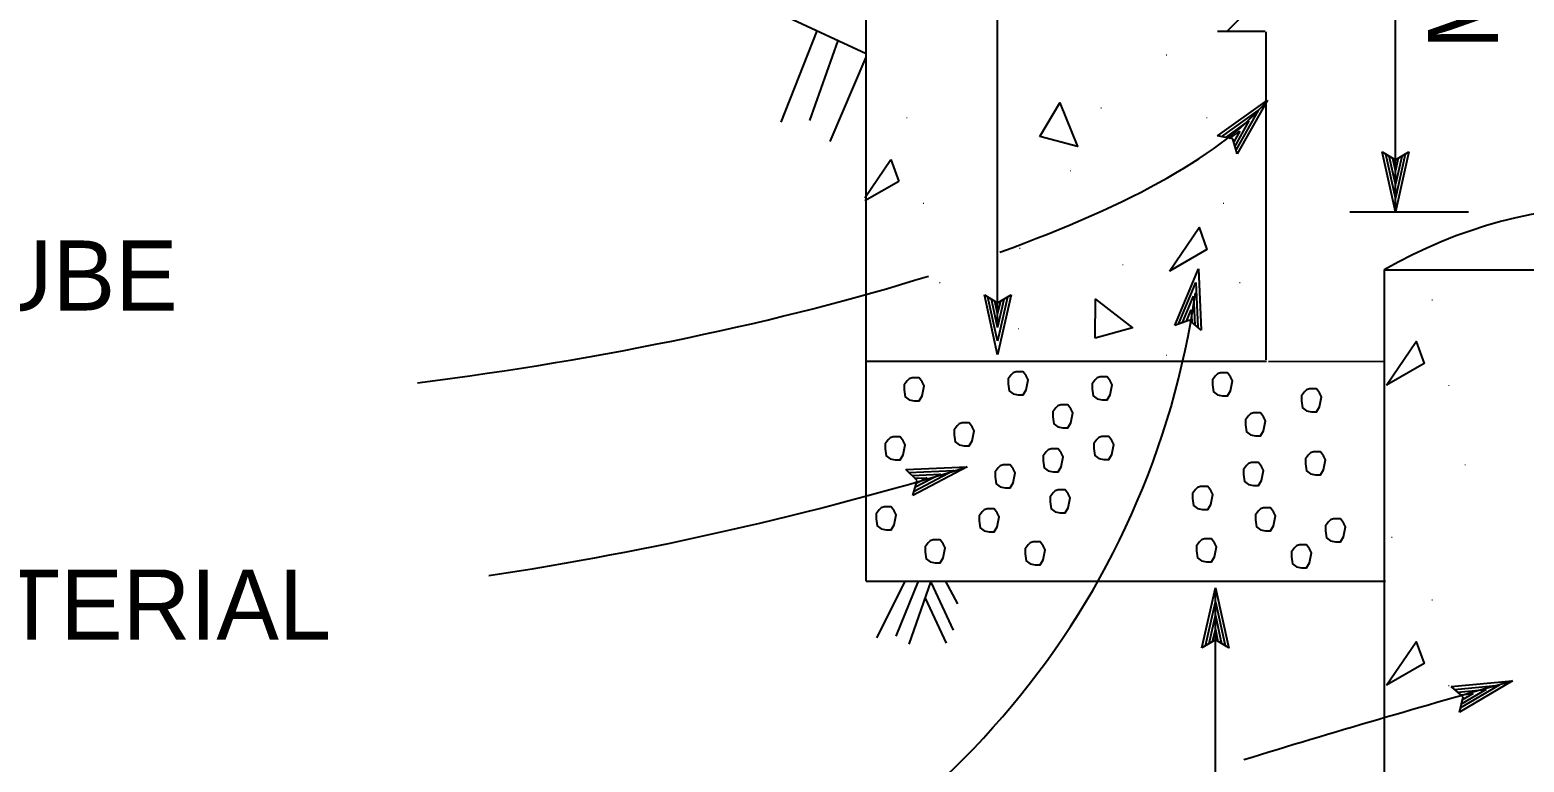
# Model space of a CAD drawing. Extents: x -894 to 866, y -476 to 714.
# Drawn here: x -557.2 to -407.8, y -206 to -132.8 of the extents above; entities that cross this region are included whole.
import ezdxf

# ---------------------------------------------------------------- set-up
doc = ezdxf.new("R2010")
doc.units = 0
for name, color, linetype in [('56 Stage 3 Anno', 7, 'Continuous'), ('57 Undefined', 7, 'Continuous'), ('59 Sndwall Anno', 7, 'Continuous'), ('60 Nongeo Data', 7, 'Continuous')]:
    doc.layers.add(name, color=color, linetype=linetype)

msp = doc.modelspace()

# ---------------------------------------------------------------- linework, layer by layer
at = {"layer": '56 Stage 3 Anno'}
for p, q in [((-420.7, -151), (-420.7, -74.69)), ((-460.46, -162.55), (-460.46, -88.93)), ((-438.5, -143.4), (-433.49, -139.83)), ((-433.49, -139.83), (-436.51, -145.18)), ((-433.49, -139.83), (-433.49, -139.83)), ((-438.09, -143.48), (-434.41, -140.86)), ((-434.42, -140.87), (-436.62, -144.77)), ((-437.66, -143.54), (-435.34, -141.89)), ((-437.29, -143.64), (-436.26, -142.91)), ((-436.26, -142.91), (-436.87, -143.99)), ((-435.34, -141.89), (-436.76, -144.41)), ((-436.96, -143.7), (-438.5, -143.4)), ((-438.5, -143.4), (-438.5, -143.4)), ((-436.51, -145.18), (-436.96, -143.7)), ((-436.51, -145.18), (-436.51, -145.18)), ((-420.7, -151), (-422.03, -145)), ((-422.03, -145), (-422.03, -145)), ((-422.03, -145), (-420.7, -145.8)), ((-420.7, -149.6), (-421.67, -145.23)), ((-420.7, -148.23), (-421.32, -145.41)), ((-420.7, -146.85), (-420.96, -145.64)), ((-420.7, -145.8), (-419.36, -145)), ((-419.36, -145), (-420.7, -151)), ((-419.72, -145.21), (-420.7, -149.62)), ((-420.08, -145.45), (-420.7, -148.23)), ((-420.42, -145.62), (-420.7, -146.85)), ((-419.36, -145), (-419.36, -145)), ((-425.25, -151), (-413.4, -151)), ((-420.7, -151), (-420.7, -151)), ((-442.75, -162.36), (-440.4, -156.68)), ((-440.4, -156.68), (-440.4, -156.68)), ((-440.4, -156.68), (-440.12, -162.82)), ((-442.37, -162.21), (-440.64, -158.04)), ((-440.64, -158.06), (-440.44, -162.53)), ((-460.46, -165.28), (-461.79, -159.28)), ((-461.79, -159.28), (-461.79, -159.28)), ((-461.79, -159.28), (-460.46, -160.08)), ((-460.46, -163.89), (-461.43, -159.52)), ((-460.46, -162.52), (-461.08, -159.7)), ((-460.46, -160.08), (-459.12, -159.28)), ((-459.12, -159.28), (-460.46, -165.28)), ((-459.48, -159.5), (-460.46, -163.91)), ((-459.84, -159.74), (-460.46, -162.52)), ((-459.12, -159.28), (-459.12, -159.28)), ((-441.97, -162.04), (-440.88, -159.41)), ((-440.88, -159.41), (-440.75, -162.3)), ((-460.46, -161.14), (-460.73, -159.93)), ((-460.18, -159.91), (-460.46, -161.14)), ((-441.6, -161.93), (-441.12, -160.77)), ((-441.12, -160.77), (-441.06, -162)), ((-441.3, -161.81), (-442.75, -162.36)), ((-442.75, -162.36), (-442.75, -162.36)), ((-440.12, -162.82), (-441.3, -161.81)), ((-440.12, -162.82), (-440.12, -162.82)), ((-460.46, -165.28), (-460.46, -165.28)), ((-469.64, -176.76), (-463.5, -176.48)), ((-468.52, -177.85), (-469.64, -176.76)), ((-469.64, -176.76), (-469.64, -176.76)), ((-469.34, -177.05), (-464.83, -176.85)), ((-469.02, -177.33), (-466.17, -177.21)), ((-463.5, -176.48), (-468.94, -179.34)), ((-464.84, -176.85), (-468.81, -178.93)), ((-468.76, -177.62), (-467.5, -177.57)), ((-466.17, -177.21), (-468.73, -178.55)), ((-467.5, -177.57), (-468.6, -178.14)), ((-463.5, -176.48), (-463.5, -176.48)), ((-468.94, -179.34), (-468.52, -177.85)), ((-468.94, -179.34), (-468.94, -179.34)), ((-440.04, -194.58), (-438.7, -188.58)), ((-438.7, -304.08), (-438.7, -188.58)), ((-438.7, -188.58), (-438.7, -188.58)), ((-438.7, -188.58), (-437.37, -194.59)), ((-439.68, -194.37), (-438.7, -189.96)), ((-438.7, -189.98), (-437.73, -194.35)), ((-439.32, -194.13), (-438.7, -191.35)), ((-438.7, -191.35), (-438.08, -194.17)), ((-438.7, -193.78), (-440.04, -194.58)), ((-438.98, -193.96), (-438.7, -192.73)), ((-438.7, -192.73), (-438.44, -193.94)), ((-437.37, -194.58), (-438.7, -193.78)), ((-440.04, -194.58), (-440.04, -194.58)), ((-437.37, -194.58), (-437.37, -194.58)), ((-415.12, -198.45), (-409, -197.88)), ((-413.95, -199.48), (-415.12, -198.45)), ((-415.12, -198.45), (-415.12, -198.45)), ((-414.81, -198.72), (-410.31, -198.31)), ((-409, -197.88), (-414.3, -200.99)), ((-410.32, -198.31), (-414.19, -200.57)), ((-409, -197.88), (-409, -197.88)), ((-414.47, -198.99), (-411.63, -198.73)), ((-414.3, -200.99), (-413.95, -199.48)), ((-414.2, -199.27), (-412.95, -199.15)), ((-411.63, -198.73), (-414.13, -200.19)), ((-412.95, -199.15), (-414.01, -199.78)), ((-414.3, -200.99), (-414.3, -200.99))]:
    msp.add_line(p, q, dxfattribs=at)
for centre, radius, start, end in [((-522.22, -147.58), 82.33, 288.2035, 351.966), ((-562.33, 147.98), 339.19, 278.6501, 286.9405), ((-66.56, -1414.42), 1263.81, 105.72125, 106.99087)]:
    msp.add_arc(centre, radius, start, end, dxfattribs=at)
for start_param, end_param in [(5.450507, 6.024069), (4.76993, 5.35168)]:
    msp.add_ellipse((-526.73, -143.88), major_axis=(95.71, 10.78), ratio=0.259775, start_param=start_param, end_param=end_param, dxfattribs=at)
at = {"layer": '59 Sndwall Anno'}
for points in [[(-437.53, -132.94), (-433.66, -129.07)], [(-482.1, -142.03), (-478.49, -132.9)], [(-481.35, -131.55), (-473.61, -135.17)], [(-479.22, -141.86), (-476.41, -133.86)], [(-477.2, -143.96), (-473.59, -135.53)], [(-473.73, -149.57), (-471.13, -145.76)], [(-471.13, -145.76), (-470.34, -147.94)], [(-470.34, -147.94), (-473.73, -149.9)], [(-458.6, -166.98), (-458.9, -167.08), (-459.1, -167.28), (-459.4, -167.68), (-459.4, -168.18), (-459.3, -168.88), (-458.9, -169.18), (-458.4, -169.28), (-457.9, -169.28), (-457.6, -168.78), (-457.4, -167.78), (-457.6, -167.38), (-457.9, -166.98), (-458.6, -166.98)], [(-438.2, -167.08), (-438.5, -167.18), (-438.7, -167.38), (-439, -167.78), (-439, -168.28), (-438.9, -168.98), (-438.5, -169.28), (-438, -169.38), (-437.5, -169.38), (-437.2, -168.88), (-437, -167.88), (-437.2, -167.48), (-437.5, -167.08), (-438.2, -167.08)], [(-469, -167.58), (-469.3, -167.68), (-469.5, -167.88), (-469.8, -168.28), (-469.8, -168.78), (-469.7, -169.48), (-469.3, -169.78), (-468.8, -169.88), (-468.3, -169.88), (-468, -169.38), (-467.8, -168.38), (-468, -167.98), (-468.3, -167.58), (-469, -167.58)], [(-450.2, -167.48), (-450.5, -167.58), (-450.7, -167.78), (-451, -168.18), (-451, -168.68), (-450.9, -169.38), (-450.5, -169.68), (-450, -169.78), (-449.5, -169.78), (-449.2, -169.28), (-449, -168.28), (-449.2, -167.88), (-449.5, -167.48), (-450.2, -167.48)], [(-429.3, -168.68), (-429.6, -168.78), (-429.8, -168.98), (-430.1, -169.38), (-430.1, -169.88), (-430, -170.58), (-429.6, -170.88), (-429.1, -170.98), (-428.6, -170.98), (-428.3, -170.48), (-428.1, -169.48), (-428.3, -169.08), (-428.6, -168.68), (-429.3, -168.68)], [(-454.16, -170.28), (-454.46, -170.38), (-454.66, -170.58), (-454.96, -170.98), (-454.96, -171.48), (-454.86, -172.18), (-454.46, -172.48), (-453.96, -172.58), (-453.46, -172.58), (-453.16, -172.08), (-452.96, -171.08), (-453.16, -170.68), (-453.46, -170.28), (-454.16, -170.28)], [(-434.9, -171.08), (-435.2, -171.18), (-435.4, -171.38), (-435.7, -171.78), (-435.7, -172.28), (-435.6, -172.98), (-435.2, -173.28), (-434.7, -173.38), (-434.2, -173.38), (-433.9, -172.88), (-433.7, -171.88), (-433.9, -171.48), (-434.2, -171.08), (-434.9, -171.08)], [(-464, -172.08), (-464.3, -172.18), (-464.5, -172.38), (-464.8, -172.78), (-464.8, -173.28), (-464.7, -173.98), (-464.3, -174.28), (-463.8, -174.38), (-463.3, -174.38), (-463, -173.88), (-462.8, -172.88), (-463, -172.48), (-463.3, -172.08), (-464, -172.08)], [(-470.9, -173.48), (-471.2, -173.58), (-471.4, -173.78), (-471.7, -174.18), (-471.7, -174.68), (-471.6, -175.38), (-471.2, -175.68), (-470.7, -175.78), (-470.2, -175.78), (-469.9, -175.28), (-469.7, -174.28), (-469.9, -173.88), (-470.2, -173.48), (-470.9, -173.48)], [(-455.1, -174.68), (-455.4, -174.78), (-455.6, -174.98), (-455.9, -175.38), (-455.9, -175.88), (-455.8, -176.58), (-455.4, -176.88), (-454.9, -176.98), (-454.4, -176.98), (-454.1, -176.48), (-453.9, -175.48), (-454.1, -175.08), (-454.4, -174.68), (-455.1, -174.68)], [(-450.04, -173.45), (-450.34, -173.55), (-450.54, -173.75), (-450.84, -174.15), (-450.84, -174.65), (-450.74, -175.35), (-450.34, -175.65), (-449.84, -175.75), (-449.34, -175.75), (-449.04, -175.25), (-448.84, -174.25), (-449.04, -173.85), (-449.34, -173.45), (-450.04, -173.45)], [(-435.1, -176.03), (-435.4, -176.13), (-435.6, -176.33), (-435.9, -176.73), (-435.9, -177.23), (-435.8, -177.93), (-435.4, -178.23), (-434.9, -178.33), (-434.4, -178.33), (-434.1, -177.83), (-433.9, -176.83), (-434.1, -176.43), (-434.4, -176.03), (-435.1, -176.03)], [(-428.9, -174.98), (-429.2, -175.08), (-429.4, -175.28), (-429.7, -175.68), (-429.7, -176.18), (-429.6, -176.88), (-429.2, -177.18), (-428.7, -177.28), (-428.2, -177.28), (-427.9, -176.78), (-427.7, -175.78), (-427.9, -175.38), (-428.2, -174.98), (-428.9, -174.98)], [(-459.9, -176.28), (-460.2, -176.38), (-460.4, -176.58), (-460.7, -176.98), (-460.7, -177.48), (-460.6, -178.18), (-460.2, -178.48), (-459.7, -178.58), (-459.2, -178.58), (-458.9, -178.08), (-458.7, -177.08), (-458.9, -176.68), (-459.2, -176.28), (-459.9, -176.28)], [(-454.4, -178.78), (-454.7, -178.88), (-454.9, -179.08), (-455.2, -179.48), (-455.2, -179.98), (-455.1, -180.68), (-454.7, -180.98), (-454.2, -181.08), (-453.7, -181.08), (-453.4, -180.58), (-453.2, -179.58), (-453.4, -179.18), (-453.7, -178.78), (-454.4, -178.78)], [(-440.17, -178.43), (-440.47, -178.53), (-440.67, -178.73), (-440.97, -179.13), (-440.97, -179.63), (-440.87, -180.33), (-440.47, -180.63), (-439.97, -180.73), (-439.47, -180.73), (-439.17, -180.23), (-438.97, -179.23), (-439.17, -178.83), (-439.47, -178.43), (-440.17, -178.43)], [(-471.8, -180.48), (-472.1, -180.58), (-472.3, -180.78), (-472.6, -181.18), (-472.6, -181.68), (-472.5, -182.38), (-472.1, -182.68), (-471.6, -182.78), (-471.1, -182.78), (-470.8, -182.28), (-470.6, -181.28), (-470.8, -180.88), (-471.1, -180.48), (-471.8, -180.48)], [(-461.5, -180.68), (-461.8, -180.78), (-462, -180.98), (-462.3, -181.38), (-462.3, -181.88), (-462.2, -182.58), (-461.8, -182.88), (-461.3, -182.98), (-460.8, -182.98), (-460.5, -182.48), (-460.3, -181.48), (-460.5, -181.08), (-460.8, -180.68), (-461.5, -180.68)], [(-433.9, -180.58), (-434.2, -180.68), (-434.4, -180.88), (-434.7, -181.28), (-434.7, -181.78), (-434.6, -182.48), (-434.2, -182.78), (-433.7, -182.88), (-433.2, -182.88), (-432.9, -182.38), (-432.7, -181.38), (-432.9, -180.98), (-433.2, -180.58), (-433.9, -180.58)], [(-426.9, -181.68), (-427.2, -181.78), (-427.4, -181.98), (-427.7, -182.38), (-427.7, -182.88), (-427.6, -183.58), (-427.2, -183.88), (-426.7, -183.98), (-426.2, -183.98), (-425.9, -183.48), (-425.7, -182.48), (-425.9, -182.08), (-426.2, -181.68), (-426.9, -181.68)], [(-439.8, -183.68), (-440.1, -183.78), (-440.3, -183.98), (-440.6, -184.38), (-440.6, -184.88), (-440.5, -185.58), (-440.1, -185.88), (-439.6, -185.98), (-439.1, -185.98), (-438.8, -185.48), (-438.6, -184.48), (-438.8, -184.08), (-439.1, -183.68), (-439.8, -183.68)], [(-466.9, -183.78), (-467.2, -183.88), (-467.4, -184.08), (-467.7, -184.48), (-467.7, -184.98), (-467.6, -185.68), (-467.2, -185.98), (-466.7, -186.08), (-466.2, -186.08), (-465.9, -185.58), (-465.7, -184.58), (-465.9, -184.18), (-466.2, -183.78), (-466.9, -183.78)], [(-456.9, -183.98), (-457.2, -184.08), (-457.4, -184.28), (-457.7, -184.68), (-457.7, -185.18), (-457.6, -185.88), (-457.2, -186.18), (-456.7, -186.28), (-456.2, -186.28), (-455.9, -185.78), (-455.7, -184.78), (-455.9, -184.38), (-456.2, -183.98), (-456.9, -183.98)], [(-430.3, -184.28), (-430.6, -184.38), (-430.8, -184.58), (-431.1, -184.98), (-431.1, -185.48), (-431, -186.18), (-430.6, -186.48), (-430.1, -186.58), (-429.6, -186.58), (-429.3, -186.08), (-429.1, -185.08), (-429.3, -184.68), (-429.6, -184.28), (-430.3, -184.28)], [(-472.52, -193.58), (-469.67, -187.88)], [(-470.61, -193.41), (-468.37, -187.91)], [(-469.32, -194.19), (-467.09, -187.89)], [(-467.12, -188.06), (-464.9, -192.8)], [(-465.7, -187.86), (-464.47, -190.18)], [(-467.7, -189.61), (-465.6, -194.1)]]:
    msp.add_lwpolyline(points, dxfattribs=at)
for points in [[(-456.23, -143.45), (-454.25, -140.09), (-452.47, -144.44)], [(-443.3, -156.92), (-440.33, -152.56), (-439.54, -154.74)], [(-450.72, -163.61), (-450.69, -159.71), (-446.97, -162.59)], [(-421.6, -168.32), (-418.63, -163.96), (-417.84, -166.14)], [(-421.6, -198.31), (-418.63, -193.96), (-417.84, -196.14)]]:
    msp.add_lwpolyline(points, close=True, dxfattribs=at)
at = {"layer": '60 Nongeo Data'}
for p, q in [((-473.59, -187.9), (-473.59, -88.93)), ((-438.48, -132.94), (-433.72, -132.94)), ((-433.66, -132.99), (-433.67, -165.78)), ((-421.81, -156.78), (-373.82, -156.78)), ((-421.81, -304.18), (-421.81, -156.78)), ((-433.6, -165.94), (-473.6, -165.95)), ((-433.4, -165.94), (-421.81, -165.93)), ((-473.59, -187.9), (-421.71, -187.89))]:
    msp.add_line(p, q, dxfattribs=at)
msp.add_arc((-397.79, -198.34), 48, 60.2448, 120.0369, dxfattribs=at)

# ---------------------------------------------------------------- texts
at = {"layer": '57 Undefined'}
msp.add_text('Max', height=7, rotation=90, dxfattribs=at).set_placement((-410.46, -134.75))
for s, p in [('NON-METALLIC FORM TUBE', (-669.83, -160.85)), ('GRANULAR MATERIAL', (-628.52, -193.74))]:
    msp.add_text(s, height=7, dxfattribs=at).set_placement(p)
at = {"layer": '59 Sndwall Anno'}
for p in [(-443.72, -135.38), (-469.69, -141.65), (-450.25, -140.68), (-439.69, -141.65), (-453.34, -146.95), (-468.03, -150.21), (-438.03, -150.21), (-458.38, -154.69), (-448.1, -156.35), (-466.39, -158.14), (-436.39, -158.14), (-417.19, -159.85), (-458.51, -162.74), (-473.72, -165.38), (-443.72, -165.38), (-415.53, -168.41), (-413.89, -176.34), (-421.22, -183.58), (-417.19, -189.85), (-415.53, -198.41)]:
    msp.add_text('.', height=0.8, dxfattribs=at).set_placement(p)

doc.saveas('drawing.dxf')
